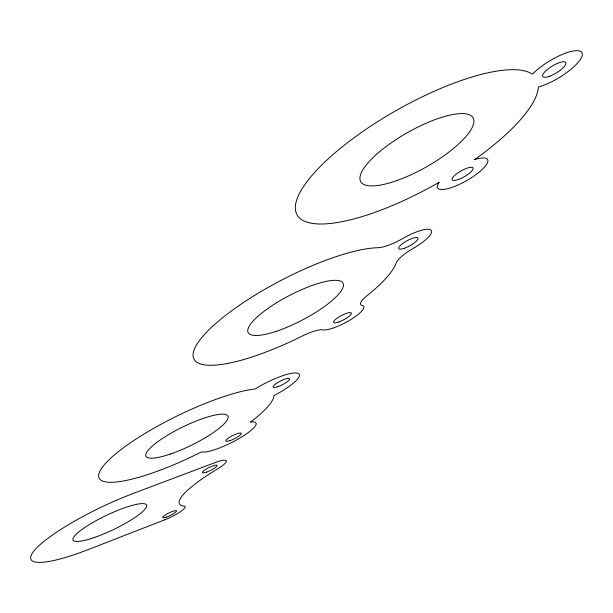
<?xml version="1.0" encoding="UTF-8"?>
<svg xmlns="http://www.w3.org/2000/svg" width="613" height="613" viewBox="0 0 613 613"><rect width="100%" height="100%" fill="white"/><g stroke="black" fill="none" stroke-linecap="round" stroke-linejoin="round"><path stroke-width="0.92" d="M414.626 247.537L413.568 248.158A25.608 6.459 -28.6 0 0 396.197 262.962A113.949 29.608 -27.5 0 1 366.965 295.757A24.382 5.923 -28.1 0 0 362.222 305.458A24.083 5.816 -27.7 0 1 351.119 319.381A24.083 5.816 -27.7 0 1 322.905 329.863A23.807 5.709 -27.3 0 0 302.186 336.077A113.949 29.608 -27.5 0 1 202.78 336.376A113.949 29.608 -27.5 0 1 377.876 247.706A27.156 7.287 -28.7 0 0 402.925 238.419A26.359 6.858 -28.7 0 1 430.931 230.013A26.359 6.858 -28.7 0 1 414.626 247.537M164.629 519.855L88.333 549.539A86.648 16.888 -25.5 0 1 33.976 550.911A86.648 16.888 -25.5 0 1 133.634 493.296L215.615 462.409A18.428 3.655 -26.2 0 1 226.32 460.892A18.428 3.655 -26.2 0 1 217.768 468.746A82.242 15.471 -26.5 0 0 184.145 506.154A17.256 3.188 -25.9 0 1 180.858 511.395A17.256 3.188 -25.9 0 1 164.629 519.855M474.707 159.572L474.661 159.579A137.764 41.814 -29.6 0 0 538.383 86.985A32.343 9.609 -31.3 0 0 577.04 63.606A32.343 9.609 -31.3 0 0 571.301 51.4A32.343 9.609 -31.3 0 0 532.368 74.181A137.764 41.814 -29.6 0 0 384.136 117.619A137.764 41.814 -29.6 0 0 298.531 216.941A137.764 41.814 -29.6 0 0 439.237 182.23A28.757 7.984 -29.6 0 0 451.888 187.44A28.757 7.984 -29.6 0 0 485.036 166.46A28.757 7.984 -29.6 0 0 475.359 159.365L474.707 159.572M170.284 454.064A45.607 10.092 -26.1 0 0 227.89 416.089A45.607 10.092 -26.1 0 0 162.66 438.333A45.607 10.092 -26.1 0 0 170.284 454.064M94.218 537.547A40.703 7.923 -25.5 0 0 146.576 505.066A40.703 7.923 -25.5 0 0 88.64 525.004A40.703 7.923 -25.5 0 0 94.218 537.547M250.556 422.028A97.099 21.516 -26.1 0 0 274.019 395.554A33.317 7.479 -26.9 0 0 297.964 373.302A33.317 7.479 -26.9 0 0 255.314 388.887A97.099 21.516 -26.1 0 0 144.178 433.95A97.099 21.516 -26.1 0 0 103.62 481.435A97.099 21.516 -26.1 0 0 201.501 451.881A31.255 6.582 -26.4 0 0 241.315 437.207A31.255 6.582 -26.4 0 0 250.556 422.028M277.873 386.673A9.272 2.084 -27 0 0 289.627 378.742A9.272 2.084 -27 0 0 276.54 383.309A9.272 2.084 -27 0 0 277.873 386.673M229.998 440.617A8.62 1.801 -26.5 0 0 241.269 433.422A8.62 1.801 -26.5 0 0 229.293 437.49A8.62 1.801 -26.5 0 0 229.998 440.617M206.52 472.125A8.199 1.624 -26.2 0 0 217.14 465.397A8.199 1.624 -26.2 0 0 205.646 469.412A8.199 1.624 -26.2 0 0 206.52 472.125M166.299 517.134A7.678 1.418 -25.9 0 0 176.552 510.951A7.678 1.418 -25.9 0 0 166.023 514.545A7.678 1.418 -25.9 0 0 166.299 517.134M338.981 321.902A10.03 2.421 -27.7 0 0 351.349 313.044A10.03 2.421 -27.7 0 0 337.058 318.17A10.03 2.421 -27.7 0 0 338.981 321.902M404.143 248.342A10.98 2.858 -28.7 0 0 418.02 238.235A10.98 2.858 -28.7 0 0 402.787 243.453A10.98 2.858 -28.7 0 0 404.143 248.342M276.088 331.365A53.492 13.877 -27.5 0 0 343.242 283.643A53.492 13.877 -27.5 0 0 267.483 308.768A53.492 13.877 -27.5 0 0 276.088 331.365M458.432 179.471A11.984 3.326 -29.6 0 0 473.083 168.054A11.984 3.326 -29.6 0 0 456.317 174.046A11.984 3.326 -29.6 0 0 458.432 179.471M549.731 76.196A13.478 4 -31.3 0 0 565.853 62.71A13.478 4 -31.3 0 0 547.156 69.66A13.478 4 -31.3 0 0 549.731 76.196M396.764 180.605A64.618 19.57 -29.6 0 0 473.182 117.964A64.618 19.57 -29.6 0 0 380.811 150.691A64.618 19.57 -29.6 0 0 396.764 180.605"/></g></svg>
